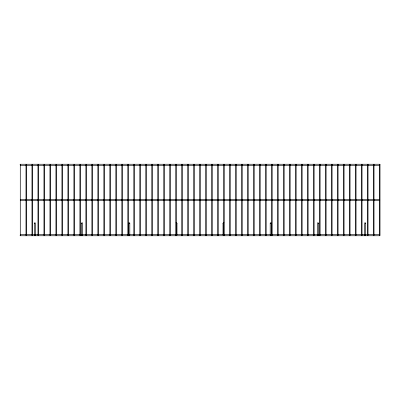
<?xml version="1.0" encoding="UTF-8"?>
<svg xmlns="http://www.w3.org/2000/svg" width="400" height="400" viewBox="0 0 400 400"><rect width="100%" height="100%" fill="white"/><g stroke="black" fill="none" stroke-linecap="round" stroke-linejoin="round"><path stroke-width="0.6" d="M34.32 235.195L34.32 223.215L34.885 222.645L35.445 223.215L35.445 235.195M81.5 235.195L81.5 223.215L82.06 222.645L82.62 223.215L82.62 235.195M128.675 235.195L128.675 223.215L129.235 222.645L129.795 223.215L129.795 235.195M129.795 223.215L129.235 223.78M176.015 222.815L176.41 222.645L176.975 223.215L176.41 223.78M223.025 235.195L223.025 223.215L223.59 222.645L223.985 222.815M270.205 235.195L270.205 223.215L270.765 222.645L271.325 223.215L271.325 235.195M271.16 223.615L271.325 223.215M318.34 223.615L318.34 222.815L317.545 222.815L317.38 235.195M365.515 223.615L365.515 222.815L364.72 222.815L364.555 235.195M35.28 235.54L34.485 235.54M82.455 235.54L81.66 235.54M129.635 235.54L128.84 235.54M271.16 235.54L270.365 235.54M318.34 235.54L317.545 235.54M365.515 235.54L364.72 235.54M35.28 235.42L34.485 235.42M82.455 235.42L81.66 235.42M129.635 235.42L128.84 235.42M271.16 235.42L270.365 235.42M318.34 235.42L317.545 235.42M365.515 235.42L364.72 235.42M20 164.41L20.56 164.41M20.28 165.365L379.72 165.365L379.72 164.245L20.28 164.245L20.28 235.755L379.72 235.755L379.72 234.635L20.28 234.635M20.28 199.44L379.72 199.44L379.72 200.56L20.28 200.56M20 235.59L20.56 235.59M270.765 223.78L270.205 223.215M223.59 223.78L223.025 223.215M128.675 223.215L128.84 223.615M81.5 223.215L81.66 223.615M34.32 223.215L34.485 223.615M365.68 223.215L365.68 235.195M318.5 223.215L318.5 235.195M176.975 223.215L176.975 235.195M26.55 164.41L25.99 164.41L25.99 235.59L26.55 235.59L26.55 164.41M32.545 164.41L31.98 164.41L31.98 235.59L32.545 235.59L32.545 164.41M38.535 164.41L37.97 164.41L37.97 235.59L38.535 235.59L38.535 164.41M44.525 164.41L43.965 164.41L43.965 235.59L44.525 235.59L44.525 164.41M50.515 164.41L49.955 164.41L49.955 235.59L50.515 235.59L50.515 164.41M56.505 164.41L55.945 164.41L55.945 235.59L56.505 235.59L56.505 164.41M62.495 164.41L61.935 164.41L61.935 235.59L62.495 235.59L62.495 164.41M68.485 164.41L67.925 164.41L67.925 235.59L68.485 235.59L68.485 164.41M74.475 164.41L73.915 164.41L73.915 235.59L74.475 235.59L74.475 164.41M80.47 164.41L79.905 164.41L79.905 235.59L80.47 235.59L80.47 164.41M86.46 164.41L85.895 164.41L85.895 235.59L86.46 235.59L86.46 164.41M92.45 164.41L91.89 164.41L91.89 235.59L92.45 235.59L92.45 164.41M98.44 164.41L97.88 164.41L97.88 235.59L98.44 235.59L98.44 164.41M104.43 164.41L103.87 164.41L103.87 235.59L104.43 235.59L104.43 164.41M110.42 164.41L109.86 164.41L109.86 235.59L110.42 235.59L110.42 164.41M116.41 164.41L115.85 164.41L115.85 235.59L116.41 235.59L116.41 164.41M122.4 164.41L121.84 164.41L121.84 235.59L122.4 235.59L122.4 164.41M128.395 164.41L127.83 164.41L127.83 235.59L128.395 235.59L128.395 164.41M134.385 164.41L133.82 164.41L133.82 235.59L134.385 235.59L134.385 164.41M140.375 164.41L139.815 164.41L139.815 235.59L140.375 235.59L140.375 164.41M146.365 164.41L145.805 164.41L145.805 235.59L146.365 235.59L146.365 164.41M152.355 164.41L151.795 164.41L151.795 235.59L152.355 235.59L152.355 164.41M158.345 164.41L157.785 164.41L157.785 235.59L158.345 235.59L158.345 164.41M164.335 164.41L163.775 164.41L163.775 235.59L164.335 235.59L164.335 164.41M170.33 164.41L169.765 164.41L169.765 235.59L170.33 235.59L170.33 164.41M176.32 164.41L175.755 164.41L175.755 235.59L176.32 235.59L176.32 164.41M182.31 164.41L181.745 164.41L181.745 235.59L182.31 235.59L182.31 164.41M188.3 164.41L187.74 164.41L187.74 235.59L188.3 235.59L188.3 164.41M194.29 164.41L193.73 164.41L193.73 235.59L194.29 235.59L194.29 164.41M200.28 164.41L199.72 164.41L199.72 235.59L200.28 235.59L200.28 164.41M206.27 164.41L205.71 164.41L205.71 235.59L206.27 235.59L206.27 164.41M212.26 164.41L211.7 164.41L211.7 235.59L212.26 235.59L212.26 164.41M218.255 164.41L217.69 164.41L217.69 235.59L218.255 235.59L218.255 164.41M224.245 164.41L223.68 164.41L223.68 235.59L224.245 235.59L224.245 164.41M230.235 164.41L229.67 164.41L229.67 235.59L230.235 235.59L230.235 164.41M236.225 164.41L235.665 164.41L235.665 235.59L236.225 235.59L236.225 164.41M242.215 164.41L241.655 164.41L241.655 235.59L242.215 235.59L242.215 164.41M248.205 164.41L247.645 164.41L247.645 235.59L248.205 235.59L248.205 164.41M254.195 164.41L253.635 164.41L253.635 235.59L254.195 235.59L254.195 164.41M260.185 164.41L259.625 164.41L259.625 235.59L260.185 235.59L260.185 164.41M266.18 164.41L265.615 164.41L265.615 235.59L266.18 235.59L266.18 164.41M272.17 164.41L271.605 164.41L271.605 235.59L272.17 235.59L272.17 164.41M278.16 164.41L277.6 164.41L277.6 235.59L278.16 235.59L278.16 164.41M284.15 164.41L283.59 164.41L283.59 235.59L284.15 235.59L284.15 164.41M290.14 164.41L289.58 164.41L289.58 235.59L290.14 235.59L290.14 164.41M296.13 164.41L295.57 164.41L295.57 235.59L296.13 235.59L296.13 164.41M302.12 164.41L301.56 164.41L301.56 235.59L302.12 235.59L302.12 164.41M308.11 164.41L307.55 164.41L307.55 235.59L308.11 235.59L308.11 164.41M314.105 164.41L313.54 164.41L313.54 235.59L314.105 235.59L314.105 164.41M320.095 164.41L319.53 164.41L319.53 235.59L320.095 235.59L320.095 164.41M326.085 164.41L325.525 164.41L325.525 235.59L326.085 235.59L326.085 164.41M332.075 164.41L331.515 164.41L331.515 235.59L332.075 235.59L332.075 164.41M338.065 164.41L337.505 164.41L337.505 235.59L338.065 235.59L338.065 164.41M344.055 164.41L343.495 164.41L343.495 235.59L344.055 235.59L344.055 164.41M350.045 164.41L349.485 164.41L349.485 235.59L350.045 235.59L350.045 164.41M356.035 164.41L355.475 164.41L355.475 235.59L356.035 235.59L356.035 164.41M362.03 164.41L361.465 164.41L361.465 235.59L362.03 235.59L362.03 164.41M368.02 164.41L367.455 164.41L367.455 235.59L368.02 235.59L368.02 164.41M374.01 164.41L373.45 164.41L373.45 235.59L374.01 235.59L374.01 164.41M380 164.41L379.44 164.41L379.44 235.59L380 235.59L380 164.41"/></g></svg>
